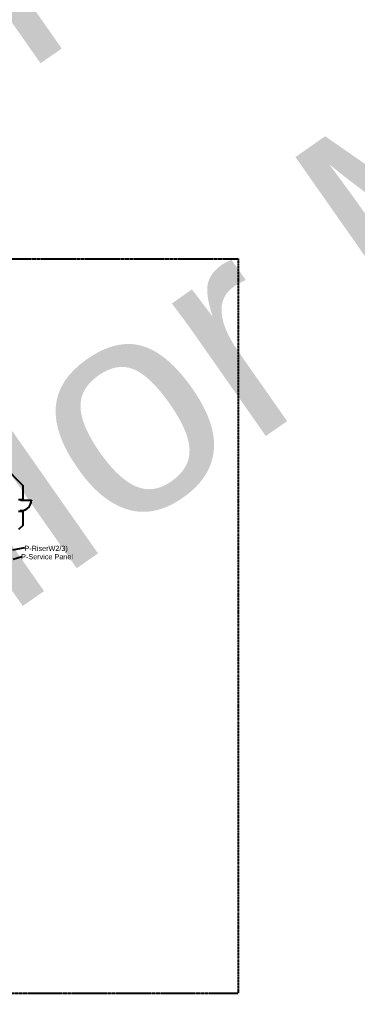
# Model space of a CAD drawing. Extents: x -211487 to 129179, y -113885 to 184348.
# Drawn here: x -111132 to -85013, y -55162 to 20207 of the extents above; entities that cross this region are included whole.
import ezdxf

# ---------------------------------------------------------------- set-up
doc = ezdxf.new("R2010")
doc.units = 0
doc.linetypes.add('HIDDEN', pattern=[0.375, 0.25, -0.125])
doc.layers.get('0').update_dxf_attribs({"linetype": 'CONTINUOUS'})
for name, color, linetype in [('BLD-STRUCT', 7, 'CONTINUOUS'), ('DOOR', 7, 'CONTINUOUS'), ('Items-Positive', 6, 'CONTINUOUS'), ('Not in Remit', 253, 'CONTINUOUS')]:
    doc.layers.add(name, color=color, linetype=linetype)
doc.styles.add('BOX-TEXT', font='arial.ttf')
doc.styles.get("Standard").update_dxf_attribs({"font": 'arial.ttf'})

# ---------------------------------------------------------------- blocks, each defined once
blk = doc.blocks.new('DOORX')
for p, q in [((0.05, 0), (0.05, 0.9)), ((0.05, 0.9), (0.09, 0.9)), ((0.09, 0.9), (0.09, 0)), ((0, 0), (0.05, 0)), ((0.09, 0), (0.05, 0)), ((0.05, 0), (0.05, -0.05)), ((0.05, -0.05), (0, -0.05)), ((0.95, 0), (0.95, -0.05)), ((1, 0), (0.95, 0)), ((0.95, -0.05), (1, -0.05))]:
    blk.add_line(p, q)
blk.add_arc((0.05, 0), 0.9, 0, 90)
blk = doc.blocks.new('STANDARD')
blk.add_blockref('DOORX', (0.537, 0.256))

msp = doc.modelspace()

# ---------------------------------------------------------------- linework, layer by layer
at = {"layer": 'BLD-STRUCT'}
for p, q in [((-112405, -14314), (-110850, -15869)), ((-112405, -14314), (-110850, -15869)), ((-110850, -16941), (-110850, -15869)), ((-110850, -16941), (-110850, -15869)), ((-111200, -16941), (-110850, -16941)), ((-111200, -16941), (-110850, -16941)), ((-111200, -17841), (-110850, -17841)), ((-111200, -17841), (-110850, -17841)), ((-110850, -18914), (-110850, -17841)), ((-110850, -18914), (-110850, -17841)), ((-110850, -18914), (-111200, -19264)), ((-110850, -18914), (-111200, -19264))]:
    msp.add_line(p, q, dxfattribs=at)
at = {"layer": 'Items-Positive', "color": 40, "ltscale": 0.5}
for p, q in [((-111658, -20832), (-110728, -20650)), ((-111631, -21557), (-110956, -21355))]:
    msp.add_line(p, q, dxfattribs=at)
at = {"layer": 'Not in Remit', "linetype": 'HIDDEN'}
msp.add_lwpolyline([(-211487, 1681), (-94244, 1681), (-94244, -55162), (-211487, -55162)], close=True, dxfattribs=at)

# ---------------------------------------------------------------- block references
at = {"layer": 'DOOR', "xscale": 900, "yscale": 900, "zscale": 900, "rotation": 270}
msp.add_blockref('Standard', (-111249, -16459), dxfattribs=at)
msp.add_blockref('Standard', (-111249, -16459), dxfattribs=at)

# ---------------------------------------------------------------- texts
at = {"color": 1, "char_height": 16368.56, "attachment_point": 1, "rotation": 34.99941}
for s, insert in [('For Demonstration Purposes Only', (-177433, -10763)), ('Tailor Made Software', (-143379, -27950))]:
    msp.add_mtext(s, dxfattribs=dict(at, insert=insert))
at = {"layer": 'Items-Positive', "color": 40, "ltscale": 0.5, "style": 'BOX-TEXT'}
for s, p in [('P-RiserW2/3)', (-110751, -20919)), ('P-Service Panel', (-111006, -21562))]:
    msp.add_text(s, height=400, dxfattribs=at).set_placement(p)

doc.saveas('drawing.dxf')
